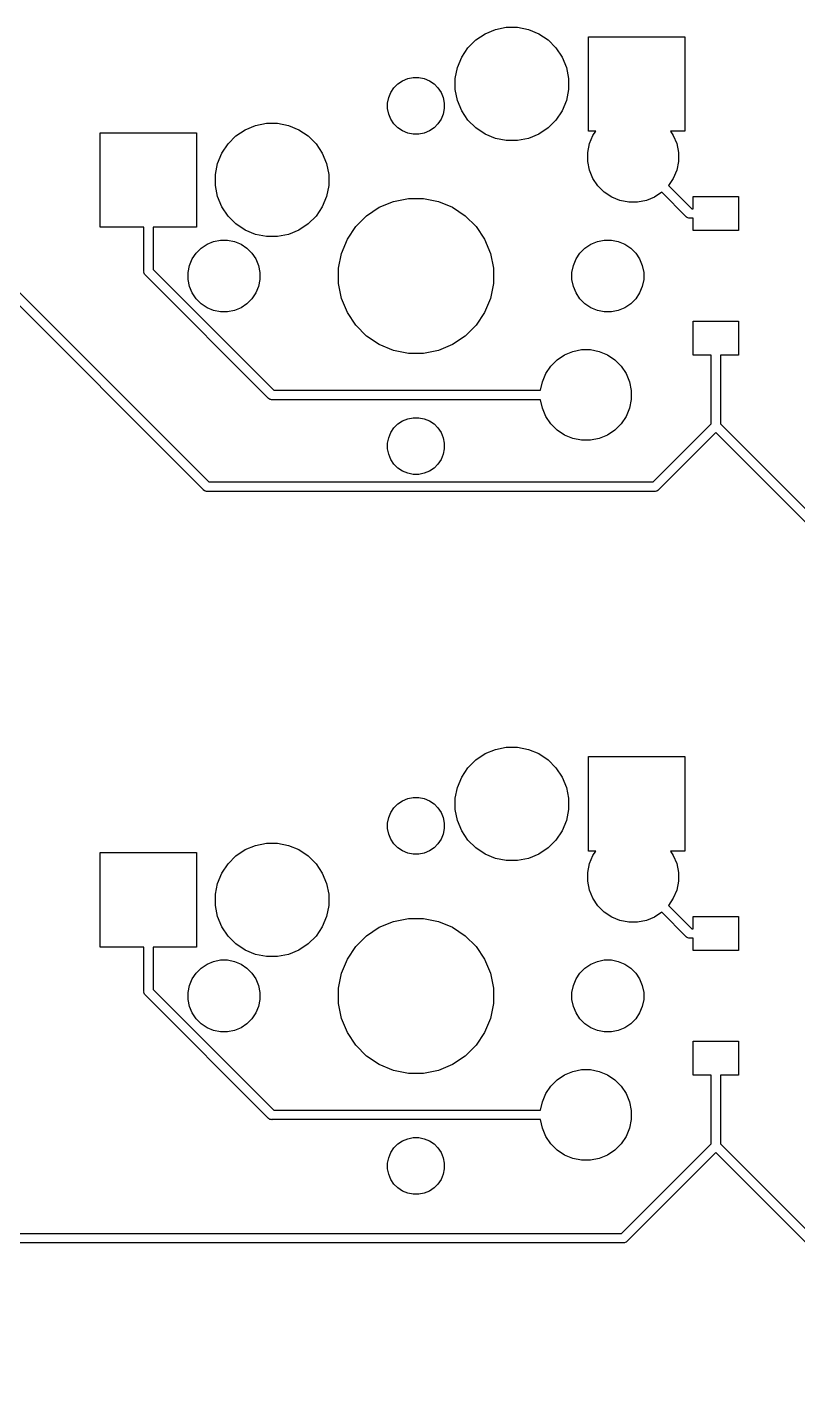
# Model space of a CAD drawing. Extents: x 52 to 337, y -160 to -34.
# Drawn here: x 135.76 to 156.16, y -132.66 to -96.61 of the extents above; entities that cross this region are included whole.
import ezdxf

# ---------------------------------------------------------------- set-up
doc = ezdxf.new("R2010")
doc.units = 0
doc.layers.add('BLACK', color=7, linetype='CONTINUOUS')

msp = doc.modelspace()

# ---------------------------------------------------------------- linework, layer by layer
at = {"layer": 'BLACK', "linetype": 'CONTINUOUS'}
for p, q in [((148.152, -96.6651), (148.442, -96.6075)), ((148.442, -96.6075), (148.738, -96.6075)), ((148.738, -96.6075), (149.028, -96.6651)), ((147.425, -97.1513), (147.634, -96.9424)), ((147.634, -96.9424), (147.879, -96.7782)), ((147.879, -96.7782), (148.152, -96.6651)), ((149.028, -96.6651), (149.301, -96.7782)), ((149.301, -96.7782), (149.546, -96.9424)), ((149.546, -96.9424), (149.755, -97.1513)), ((150.617, -99.3575), (150.617, -96.8575)), ((150.617, -96.8575), (153.167, -96.8575)), ((153.167, -96.8575), (153.167, -99.3575)), ((147.261, -97.397), (147.425, -97.1513)), ((149.755, -97.1513), (149.919, -97.397)), ((147.09, -97.9598), (147.148, -97.67)), ((147.148, -97.67), (147.261, -97.397)), ((149.919, -97.397), (150.032, -97.67)), ((150.032, -97.67), (150.09, -97.9598)), ((145.572, -98.1049), (145.695, -98.0229)), ((145.695, -98.0229), (145.831, -97.9663)), ((145.831, -97.9663), (145.976, -97.9375)), ((145.976, -97.9375), (146.124, -97.9375)), ((146.124, -97.9375), (146.269, -97.9663)), ((146.269, -97.9663), (146.405, -98.0229)), ((146.405, -98.0229), (146.528, -98.1049)), ((147.09, -98.2552), (147.09, -97.9598)), ((150.09, -97.9598), (150.09, -98.2552)), ((145.329, -98.4687), (145.385, -98.3322)), ((145.385, -98.3322), (145.467, -98.2094)), ((145.467, -98.2094), (145.572, -98.1049)), ((146.528, -98.1049), (146.633, -98.2094)), ((146.633, -98.2094), (146.715, -98.3322)), ((146.715, -98.3322), (146.771, -98.4687)), ((147.148, -98.545), (147.09, -98.2552)), ((150.09, -98.2552), (150.032, -98.545)), ((145.3, -98.6136), (145.329, -98.4687)), ((145.3, -98.7614), (145.3, -98.6136)), ((145.329, -98.9063), (145.3, -98.7614)), ((146.771, -98.4687), (146.8, -98.6136)), ((146.8, -98.7614), (146.771, -98.9063)), ((146.8, -98.6136), (146.8, -98.7614)), ((147.261, -98.818), (147.148, -98.545)), ((150.032, -98.545), (149.919, -98.818)), ((145.385, -99.0428), (145.329, -98.9063)), ((145.467, -99.1656), (145.385, -99.0428)), ((146.715, -99.0428), (146.633, -99.1656)), ((146.771, -98.9063), (146.715, -99.0428)), ((147.425, -99.0637), (147.261, -98.818)), ((147.634, -99.2726), (147.425, -99.0637)), ((149.755, -99.0637), (149.546, -99.2726)), ((149.919, -98.818), (149.755, -99.0637)), ((137.69, -101.897), (137.69, -99.3975)), ((137.69, -99.3975), (140.24, -99.3975)), ((140.24, -99.3975), (140.24, -101.897)), ((141.075, -99.6913), (141.284, -99.4824)), ((141.284, -99.4824), (141.529, -99.3182)), ((141.529, -99.3182), (141.802, -99.2051)), ((141.802, -99.2051), (142.092, -99.1475)), ((142.092, -99.1475), (142.388, -99.1475)), ((142.388, -99.1475), (142.678, -99.2051)), ((142.678, -99.2051), (142.951, -99.3182)), ((142.951, -99.3182), (143.196, -99.4824)), ((143.196, -99.4824), (143.405, -99.6913)), ((145.572, -99.2701), (145.467, -99.1656)), ((145.695, -99.3521), (145.572, -99.2701)), ((145.831, -99.4087), (145.695, -99.3521)), ((145.976, -99.4375), (145.831, -99.4087)), ((146.124, -99.4375), (145.976, -99.4375)), ((146.269, -99.4087), (146.124, -99.4375)), ((146.405, -99.3521), (146.269, -99.4087)), ((146.528, -99.2701), (146.405, -99.3521)), ((146.633, -99.1656), (146.528, -99.2701)), ((147.879, -99.4368), (147.634, -99.2726)), ((148.152, -99.5499), (147.879, -99.4368)), ((149.301, -99.4368), (149.028, -99.5499)), ((149.546, -99.2726), (149.301, -99.4368)), ((150.811, -99.3575), (150.617, -99.3575)), ((150.646, -99.6875), (150.737, -99.4691)), ((150.737, -99.4691), (150.811, -99.3575)), ((153.167, -99.3575), (152.789, -99.3575)), ((152.789, -99.3575), (152.863, -99.4691)), ((152.863, -99.4691), (152.954, -99.6875)), ((140.911, -99.937), (141.075, -99.6913)), ((143.405, -99.6913), (143.569, -99.937)), ((148.442, -99.6075), (148.152, -99.5499)), ((148.738, -99.6075), (148.442, -99.6075)), ((149.028, -99.5499), (148.738, -99.6075)), ((150.6, -99.9193), (150.646, -99.6875)), ((152.954, -99.6875), (153, -99.9193)), ((140.74, -100.5), (140.798, -100.21)), ((140.798, -100.21), (140.911, -99.937)), ((143.569, -99.937), (143.682, -100.21)), ((143.682, -100.21), (143.74, -100.5)), ((150.6, -100.156), (150.6, -99.9193)), ((150.646, -100.388), (150.6, -100.156)), ((153, -100.156), (152.954, -100.388)), ((153, -99.9193), (153, -100.156)), ((140.74, -100.795), (140.74, -100.5)), ((143.74, -100.5), (143.74, -100.795)), ((150.737, -100.606), (150.646, -100.388)), ((152.954, -100.388), (152.863, -100.606)), ((140.798, -101.085), (140.74, -100.795)), ((143.74, -100.795), (143.682, -101.085)), ((150.868, -100.802), (150.737, -100.606)), ((151.035, -100.97), (150.868, -100.802)), ((152.863, -100.606), (152.736, -100.797)), ((152.736, -100.797), (153.352, -101.412)), ((140.911, -101.358), (140.798, -101.085)), ((143.682, -101.085), (143.569, -101.358)), ((145.079, -101.371), (145.452, -101.216)), ((145.452, -101.216), (145.848, -101.137)), ((145.848, -101.137), (146.252, -101.137)), ((146.252, -101.137), (146.648, -101.216)), ((146.648, -101.216), (147.021, -101.371)), ((151.232, -101.101), (151.035, -100.97)), ((151.45, -101.191), (151.232, -101.101)), ((151.682, -101.237), (151.45, -101.191)), ((151.918, -101.237), (151.682, -101.237)), ((152.15, -101.191), (151.918, -101.237)), ((152.368, -101.101), (152.15, -101.191)), ((152.559, -100.973), (152.368, -101.101)), ((153.207, -101.622), (152.559, -100.973)), ((153.387, -101.412), (153.387, -101.087)), ((153.387, -101.087), (154.588, -101.087)), ((154.588, -101.087), (154.588, -101.987)), ((141.075, -101.604), (140.911, -101.358)), ((141.284, -101.813), (141.075, -101.604)), ((143.405, -101.604), (143.196, -101.813)), ((143.569, -101.358), (143.405, -101.604)), ((144.458, -101.881), (144.743, -101.595)), ((144.743, -101.595), (145.079, -101.371)), ((147.021, -101.371), (147.357, -101.595)), ((147.357, -101.595), (147.642, -101.881)), ((153.211, -101.626), (153.207, -101.622)), ((153.216, -101.63), (153.211, -101.626)), ((153.228, -101.64), (153.216, -101.63)), ((153.216, -101.63), (153.216, -101.63)), ((153.23, -101.642), (153.228, -101.64)), ((153.252, -101.654), (153.23, -101.642)), ((153.275, -101.661), (153.252, -101.654)), ((153.294, -101.662), (153.275, -101.661)), ((153.3, -101.663), (153.294, -101.662)), ((153.294, -101.662), (153.294, -101.662)), ((153.306, -101.662), (153.3, -101.663)), ((153.387, -101.662), (153.306, -101.662)), ((153.352, -101.412), (153.387, -101.412)), ((153.387, -101.987), (153.387, -101.662)), ((138.84, -101.897), (137.69, -101.897)), ((138.84, -103.063), (138.84, -101.897)), ((140.24, -101.897), (139.09, -101.897)), ((139.09, -101.897), (139.09, -103.018)), ((141.529, -101.977), (141.284, -101.813)), ((141.802, -102.09), (141.529, -101.977)), ((142.951, -101.977), (142.678, -102.09)), ((143.196, -101.813), (142.951, -101.977)), ((144.233, -102.216), (144.458, -101.881)), ((147.642, -101.881), (147.867, -102.216)), ((154.588, -101.987), (153.387, -101.987)), ((140.364, -102.45), (140.52, -102.346)), ((140.52, -102.346), (140.693, -102.274)), ((140.693, -102.274), (140.876, -102.237)), ((140.876, -102.237), (141.064, -102.237)), ((141.064, -102.237), (141.247, -102.274)), ((141.247, -102.274), (141.42, -102.346)), ((141.42, -102.346), (141.576, -102.45)), ((142.092, -102.147), (141.802, -102.09)), ((142.388, -102.147), (142.092, -102.147)), ((142.678, -102.09), (142.388, -102.147)), ((144.079, -102.59), (144.233, -102.216)), ((147.867, -102.216), (148.021, -102.59)), ((150.524, -102.45), (150.68, -102.346)), ((150.68, -102.346), (150.853, -102.274)), ((150.853, -102.274), (151.036, -102.237)), ((151.036, -102.237), (151.224, -102.237)), ((151.224, -102.237), (151.407, -102.274)), ((151.407, -102.274), (151.58, -102.346)), ((151.58, -102.346), (151.736, -102.45)), ((140.057, -102.91), (140.128, -102.738)), ((140.128, -102.738), (140.232, -102.582)), ((140.232, -102.582), (140.364, -102.45)), ((141.576, -102.45), (141.708, -102.582)), ((141.708, -102.582), (141.812, -102.738)), ((141.812, -102.738), (141.883, -102.91)), ((144, -102.986), (144.079, -102.59)), ((148.021, -102.59), (148.1, -102.986)), ((150.217, -102.91), (150.288, -102.738)), ((150.288, -102.738), (150.392, -102.582)), ((150.392, -102.582), (150.524, -102.45)), ((151.736, -102.45), (151.868, -102.582)), ((151.868, -102.582), (151.972, -102.738)), ((151.972, -102.738), (152.043, -102.91)), ((138.839, -103.07), (138.84, -103.063)), ((138.84, -103.076), (138.839, -103.07)), ((138.842, -103.094), (138.84, -103.076)), ((138.84, -103.076), (138.84, -103.076)), ((138.849, -103.118), (138.842, -103.094)), ((139.09, -103.018), (142.285, -106.212)), ((140.02, -103.094), (140.057, -102.91)), ((140.02, -103.281), (140.02, -103.094)), ((141.883, -102.91), (141.92, -103.094)), ((141.92, -103.094), (141.92, -103.281)), ((144, -103.389), (144, -102.986)), ((148.1, -102.986), (148.1, -103.389)), ((150.18, -103.094), (150.217, -102.91)), ((150.18, -103.281), (150.18, -103.094)), ((152.043, -102.91), (152.08, -103.094)), ((152.08, -103.094), (152.08, -103.281)), ((140.42, -108.847), (134.938, -103.364)), ((135.062, -103.136), (140.564, -108.638)), ((138.861, -103.139), (138.849, -103.118)), ((138.876, -103.158), (138.861, -103.139)), ((138.881, -103.162), (138.876, -103.158)), ((142.14, -106.422), (138.881, -103.162)), ((140.057, -103.465), (140.02, -103.281)), ((140.128, -103.637), (140.057, -103.465)), ((141.883, -103.465), (141.812, -103.637)), ((141.92, -103.281), (141.883, -103.465)), ((144.079, -103.785), (144, -103.389)), ((148.1, -103.389), (148.021, -103.785)), ((150.217, -103.465), (150.18, -103.281)), ((150.288, -103.637), (150.217, -103.465)), ((152.043, -103.465), (151.972, -103.637)), ((152.08, -103.281), (152.043, -103.465)), ((140.232, -103.793), (140.128, -103.637)), ((140.364, -103.925), (140.232, -103.793)), ((141.708, -103.793), (141.576, -103.925)), ((141.812, -103.637), (141.708, -103.793)), ((144.233, -104.159), (144.079, -103.785)), ((148.021, -103.785), (147.867, -104.159)), ((150.392, -103.793), (150.288, -103.637)), ((150.524, -103.925), (150.392, -103.793)), ((151.868, -103.793), (151.736, -103.925)), ((151.972, -103.637), (151.868, -103.793)), ((140.52, -104.029), (140.364, -103.925)), ((140.693, -104.101), (140.52, -104.029)), ((140.876, -104.137), (140.693, -104.101)), ((141.064, -104.137), (140.876, -104.137)), ((141.247, -104.101), (141.064, -104.137)), ((141.42, -104.029), (141.247, -104.101)), ((141.576, -103.925), (141.42, -104.029)), ((144.458, -104.494), (144.233, -104.159)), ((147.867, -104.159), (147.642, -104.494)), ((150.68, -104.029), (150.524, -103.925)), ((150.853, -104.101), (150.68, -104.029)), ((151.036, -104.137), (150.853, -104.101)), ((151.224, -104.137), (151.036, -104.137)), ((151.407, -104.101), (151.224, -104.137)), ((151.58, -104.029), (151.407, -104.101)), ((151.736, -103.925), (151.58, -104.029)), ((144.743, -104.78), (144.458, -104.494)), ((147.642, -104.494), (147.357, -104.78)), ((153.387, -105.287), (153.387, -104.387)), ((153.387, -104.387), (154.588, -104.387)), ((154.588, -104.387), (154.588, -105.287)), ((145.079, -105.004), (144.743, -104.78)), ((147.357, -104.78), (147.021, -105.004)), ((145.452, -105.159), (145.079, -105.004)), ((145.848, -105.237), (145.452, -105.159)), ((146.252, -105.237), (145.848, -105.237)), ((146.648, -105.159), (146.252, -105.237)), ((147.021, -105.004), (146.648, -105.159)), ((149.982, -105.274), (150.2, -105.184)), ((150.2, -105.184), (150.432, -105.137)), ((150.432, -105.137), (150.668, -105.137)), ((150.668, -105.137), (150.9, -105.184)), ((150.9, -105.184), (151.118, -105.274)), ((149.487, -105.769), (149.618, -105.573)), ((149.618, -105.573), (149.785, -105.405)), ((149.785, -105.405), (149.982, -105.274)), ((151.118, -105.274), (151.315, -105.405)), ((151.315, -105.405), (151.482, -105.573)), ((151.482, -105.573), (151.613, -105.769)), ((153.863, -105.287), (153.387, -105.287)), ((153.862, -107.104), (153.863, -105.287)), ((154.588, -105.287), (154.112, -105.287)), ((154.112, -105.287), (154.112, -107.104)), ((149.351, -106.212), (149.396, -105.987)), ((149.396, -105.987), (149.487, -105.769)), ((151.613, -105.769), (151.704, -105.987)), ((151.704, -105.987), (151.75, -106.219)), ((142.285, -106.212), (149.351, -106.212)), ((151.75, -106.219), (151.75, -106.456)), ((142.144, -106.426), (142.14, -106.422)), ((142.149, -106.43), (142.144, -106.426)), ((142.163, -106.442), (142.149, -106.43)), ((142.149, -106.43), (142.149, -106.43)), ((142.181, -106.451), (142.163, -106.442)), ((142.185, -106.454), (142.181, -106.451)), ((142.208, -106.461), (142.185, -106.454)), ((142.227, -106.462), (142.208, -106.461)), ((142.233, -106.463), (142.227, -106.462)), ((142.227, -106.462), (142.227, -106.462)), ((142.239, -106.462), (142.233, -106.463)), ((149.351, -106.462), (142.239, -106.462)), ((149.396, -106.688), (149.351, -106.462)), ((149.487, -106.906), (149.396, -106.688)), ((151.704, -106.688), (151.613, -106.906)), ((151.75, -106.456), (151.704, -106.688)), ((145.572, -107.105), (145.695, -107.023)), ((145.695, -107.023), (145.831, -106.966)), ((145.831, -106.966), (145.976, -106.938)), ((145.976, -106.938), (146.124, -106.938)), ((146.124, -106.938), (146.269, -106.966)), ((146.269, -106.966), (146.405, -107.023)), ((146.405, -107.023), (146.528, -107.105)), ((149.618, -107.102), (149.487, -106.906)), ((151.613, -106.906), (151.482, -107.102)), ((145.329, -107.469), (145.385, -107.332)), ((145.385, -107.332), (145.467, -107.209)), ((145.467, -107.209), (145.572, -107.105)), ((146.528, -107.105), (146.633, -107.209)), ((146.633, -107.209), (146.715, -107.332)), ((146.715, -107.332), (146.771, -107.469)), ((149.785, -107.27), (149.618, -107.102)), ((149.982, -107.401), (149.785, -107.27)), ((150.2, -107.491), (149.982, -107.401)), ((151.118, -107.401), (150.9, -107.491)), ((151.315, -107.27), (151.118, -107.401)), ((151.482, -107.102), (151.315, -107.27)), ((152.329, -108.638), (153.862, -107.104)), ((153.987, -107.333), (152.474, -108.847)), ((160.264, -113.609), (153.987, -107.333)), ((154.112, -107.104), (160.408, -113.4)), ((145.3, -107.614), (145.329, -107.469)), ((145.3, -107.761), (145.3, -107.614)), ((145.329, -107.906), (145.3, -107.761)), ((146.771, -107.469), (146.8, -107.614)), ((146.8, -107.761), (146.771, -107.906)), ((146.8, -107.614), (146.8, -107.761)), ((150.432, -107.537), (150.2, -107.491)), ((150.668, -107.537), (150.432, -107.537)), ((150.9, -107.491), (150.668, -107.537)), ((145.385, -108.043), (145.329, -107.906)), ((145.467, -108.166), (145.385, -108.043)), ((146.715, -108.043), (146.633, -108.166)), ((146.771, -107.906), (146.715, -108.043)), ((145.572, -108.27), (145.467, -108.166)), ((145.695, -108.352), (145.572, -108.27)), ((145.831, -108.409), (145.695, -108.352)), ((145.976, -108.438), (145.831, -108.409)), ((146.124, -108.438), (145.976, -108.438)), ((146.269, -108.409), (146.124, -108.438)), ((146.405, -108.352), (146.269, -108.409)), ((146.528, -108.27), (146.405, -108.352)), ((146.633, -108.166), (146.528, -108.27)), ((140.424, -108.851), (140.42, -108.847)), ((140.428, -108.855), (140.424, -108.851)), ((140.443, -108.867), (140.428, -108.855)), ((140.464, -108.879), (140.443, -108.867)), ((140.564, -108.638), (152.329, -108.638)), ((152.451, -108.867), (152.429, -108.879)), ((152.47, -108.851), (152.451, -108.867)), ((152.474, -108.847), (152.47, -108.851)), ((140.488, -108.886), (140.464, -108.879)), ((140.506, -108.888), (140.488, -108.886)), ((140.512, -108.888), (140.506, -108.888)), ((140.506, -108.888), (140.506, -108.888)), ((140.519, -108.888), (140.512, -108.888)), ((152.375, -108.888), (140.519, -108.888)), ((152.381, -108.888), (152.375, -108.888)), ((152.387, -108.888), (152.381, -108.888)), ((152.406, -108.886), (152.387, -108.888)), ((152.387, -108.888), (152.387, -108.888)), ((152.429, -108.879), (152.406, -108.886)), ((147.879, -115.828), (148.152, -115.715)), ((148.152, -115.715), (148.442, -115.657)), ((148.442, -115.657), (148.738, -115.657)), ((148.738, -115.657), (149.028, -115.715)), ((149.028, -115.715), (149.301, -115.828)), ((147.425, -116.201), (147.634, -115.992)), ((147.634, -115.992), (147.879, -115.828)), ((149.301, -115.828), (149.546, -115.992)), ((149.546, -115.992), (149.755, -116.201)), ((150.617, -118.407), (150.617, -115.907)), ((150.617, -115.907), (153.167, -115.907)), ((153.167, -115.907), (153.167, -118.407)), ((147.261, -116.447), (147.425, -116.201)), ((149.755, -116.201), (149.919, -116.447)), ((147.09, -117.01), (147.148, -116.72)), ((147.148, -116.72), (147.261, -116.447)), ((149.919, -116.447), (150.032, -116.72)), ((150.032, -116.72), (150.09, -117.01)), ((145.467, -117.259), (145.572, -117.155)), ((145.572, -117.155), (145.695, -117.073)), ((145.695, -117.073), (145.831, -117.016)), ((145.831, -117.016), (145.976, -116.987)), ((145.976, -116.987), (146.124, -116.987)), ((146.124, -116.987), (146.269, -117.016)), ((146.269, -117.016), (146.405, -117.073)), ((146.405, -117.073), (146.528, -117.155)), ((146.528, -117.155), (146.633, -117.259)), ((147.09, -117.305), (147.09, -117.01)), ((150.09, -117.01), (150.09, -117.305)), ((145.3, -117.664), (145.329, -117.519)), ((145.329, -117.519), (145.385, -117.382)), ((145.385, -117.382), (145.467, -117.259)), ((146.633, -117.259), (146.715, -117.382)), ((146.715, -117.382), (146.771, -117.519)), ((146.771, -117.519), (146.8, -117.664)), ((147.148, -117.595), (147.09, -117.305)), ((150.09, -117.305), (150.032, -117.595)), ((145.3, -117.811), (145.3, -117.664)), ((145.329, -117.956), (145.3, -117.811)), ((146.8, -117.811), (146.771, -117.956)), ((146.8, -117.664), (146.8, -117.811)), ((147.261, -117.868), (147.148, -117.595)), ((147.425, -118.114), (147.261, -117.868)), ((149.919, -117.868), (149.755, -118.114)), ((150.032, -117.595), (149.919, -117.868)), ((141.802, -118.255), (142.092, -118.197)), ((142.092, -118.197), (142.388, -118.197)), ((142.388, -118.197), (142.678, -118.255)), ((145.385, -118.093), (145.329, -117.956)), ((145.467, -118.216), (145.385, -118.093)), ((145.572, -118.32), (145.467, -118.216)), ((146.633, -118.216), (146.528, -118.32)), ((146.715, -118.093), (146.633, -118.216)), ((146.771, -117.956), (146.715, -118.093)), ((147.634, -118.323), (147.425, -118.114)), ((149.755, -118.114), (149.546, -118.323)), ((137.69, -120.947), (137.69, -118.447)), ((137.69, -118.447), (140.24, -118.447)), ((140.24, -118.447), (140.24, -120.947)), ((141.075, -118.741), (141.284, -118.532)), ((141.284, -118.532), (141.529, -118.368)), ((141.529, -118.368), (141.802, -118.255)), ((142.678, -118.255), (142.951, -118.368)), ((142.951, -118.368), (143.196, -118.532)), ((143.196, -118.532), (143.405, -118.741)), ((145.695, -118.402), (145.572, -118.32)), ((145.831, -118.459), (145.695, -118.402)), ((145.976, -118.487), (145.831, -118.459)), ((146.124, -118.487), (145.976, -118.487)), ((146.269, -118.459), (146.124, -118.487)), ((146.405, -118.402), (146.269, -118.459)), ((146.528, -118.32), (146.405, -118.402)), ((147.879, -118.487), (147.634, -118.323)), ((148.152, -118.6), (147.879, -118.487)), ((148.442, -118.657), (148.152, -118.6)), ((149.028, -118.6), (148.738, -118.657)), ((149.301, -118.487), (149.028, -118.6)), ((149.546, -118.323), (149.301, -118.487)), ((150.811, -118.407), (150.617, -118.407)), ((150.646, -118.737), (150.737, -118.519)), ((150.737, -118.519), (150.811, -118.407)), ((153.167, -118.407), (152.789, -118.407)), ((152.789, -118.407), (152.863, -118.519)), ((152.863, -118.519), (152.954, -118.737)), ((140.911, -118.987), (141.075, -118.741)), ((143.405, -118.741), (143.569, -118.987)), ((148.738, -118.657), (148.442, -118.657)), ((150.6, -118.969), (150.646, -118.737)), ((150.6, -119.206), (150.6, -118.969)), ((152.954, -118.737), (153, -118.969)), ((153, -118.969), (153, -119.206)), ((140.74, -119.55), (140.798, -119.26)), ((140.798, -119.26), (140.911, -118.987)), ((143.569, -118.987), (143.682, -119.26)), ((143.682, -119.26), (143.74, -119.55)), ((150.646, -119.438), (150.6, -119.206)), ((153, -119.206), (152.954, -119.438)), ((140.74, -119.845), (140.74, -119.55)), ((143.74, -119.55), (143.74, -119.845)), ((150.737, -119.656), (150.646, -119.438)), ((150.868, -119.852), (150.737, -119.656)), ((152.863, -119.656), (152.736, -119.847)), ((152.954, -119.438), (152.863, -119.656)), ((140.798, -120.135), (140.74, -119.845)), ((143.74, -119.845), (143.682, -120.135)), ((151.035, -120.02), (150.868, -119.852)), ((151.232, -120.151), (151.035, -120.02)), ((152.559, -120.023), (152.368, -120.151)), ((153.207, -120.672), (152.559, -120.023)), ((152.736, -119.847), (153.352, -120.462)), ((140.911, -120.408), (140.798, -120.135)), ((141.075, -120.654), (140.911, -120.408)), ((143.569, -120.408), (143.405, -120.654)), ((143.682, -120.135), (143.569, -120.408)), ((145.079, -120.421), (145.452, -120.266)), ((145.452, -120.266), (145.848, -120.188)), ((145.848, -120.188), (146.252, -120.188)), ((146.252, -120.188), (146.648, -120.266)), ((146.648, -120.266), (147.021, -120.421)), ((151.45, -120.241), (151.232, -120.151)), ((151.682, -120.287), (151.45, -120.241)), ((151.918, -120.287), (151.682, -120.287)), ((152.15, -120.241), (151.918, -120.287)), ((152.368, -120.151), (152.15, -120.241)), ((153.387, -120.462), (153.387, -120.137)), ((153.387, -120.137), (154.588, -120.137)), ((154.588, -120.137), (154.588, -121.037)), ((141.284, -120.863), (141.075, -120.654)), ((143.405, -120.654), (143.196, -120.863)), ((144.458, -120.931), (144.743, -120.645)), ((144.743, -120.645), (145.079, -120.421)), ((147.021, -120.421), (147.357, -120.645)), ((147.357, -120.645), (147.642, -120.931)), ((153.211, -120.676), (153.207, -120.672)), ((153.216, -120.68), (153.211, -120.676)), ((153.228, -120.69), (153.216, -120.68)), ((153.216, -120.68), (153.216, -120.68)), ((153.23, -120.692), (153.228, -120.69)), ((153.252, -120.704), (153.23, -120.692)), ((153.275, -120.711), (153.252, -120.704)), ((153.294, -120.712), (153.275, -120.711)), ((153.3, -120.713), (153.294, -120.712)), ((153.294, -120.712), (153.294, -120.712)), ((153.306, -120.712), (153.3, -120.713)), ((153.387, -120.712), (153.306, -120.712)), ((153.352, -120.462), (153.387, -120.462)), ((153.387, -121.037), (153.387, -120.712)), ((138.84, -120.947), (137.69, -120.947)), ((138.84, -122.113), (138.84, -120.947)), ((140.24, -120.947), (139.09, -120.947)), ((139.09, -120.947), (139.09, -122.068)), ((141.529, -121.027), (141.284, -120.863)), ((141.802, -121.14), (141.529, -121.027)), ((142.951, -121.027), (142.678, -121.14)), ((143.196, -120.863), (142.951, -121.027)), ((144.233, -121.266), (144.458, -120.931)), ((147.642, -120.931), (147.867, -121.266)), ((154.588, -121.037), (153.387, -121.037)), ((140.364, -121.5), (140.52, -121.396)), ((140.52, -121.396), (140.693, -121.324)), ((140.693, -121.324), (140.876, -121.287)), ((140.876, -121.287), (141.064, -121.287)), ((141.064, -121.287), (141.247, -121.324)), ((141.247, -121.324), (141.42, -121.396)), ((141.42, -121.396), (141.576, -121.5)), ((142.092, -121.197), (141.802, -121.14)), ((142.388, -121.197), (142.092, -121.197)), ((142.678, -121.14), (142.388, -121.197)), ((144.079, -121.64), (144.233, -121.266)), ((147.867, -121.266), (148.021, -121.64)), ((150.524, -121.5), (150.68, -121.396)), ((150.68, -121.396), (150.853, -121.324)), ((150.853, -121.324), (151.036, -121.287)), ((151.036, -121.287), (151.224, -121.287)), ((151.224, -121.287), (151.407, -121.324)), ((151.407, -121.324), (151.58, -121.396)), ((151.58, -121.396), (151.736, -121.5)), ((140.057, -121.96), (140.128, -121.788)), ((140.128, -121.788), (140.232, -121.632)), ((140.232, -121.632), (140.364, -121.5)), ((141.576, -121.5), (141.708, -121.632)), ((141.708, -121.632), (141.812, -121.788)), ((141.812, -121.788), (141.883, -121.96)), ((144, -122.036), (144.079, -121.64)), ((148.021, -121.64), (148.1, -122.036)), ((150.217, -121.96), (150.288, -121.788)), ((150.288, -121.788), (150.392, -121.632)), ((150.392, -121.632), (150.524, -121.5)), ((151.736, -121.5), (151.868, -121.632)), ((151.868, -121.632), (151.972, -121.788)), ((151.972, -121.788), (152.043, -121.96)), ((138.839, -122.12), (138.84, -122.113)), ((138.84, -122.126), (138.839, -122.12)), ((138.842, -122.144), (138.84, -122.126)), ((138.84, -122.126), (138.84, -122.126)), ((138.849, -122.168), (138.842, -122.144)), ((138.861, -122.189), (138.849, -122.168)), ((138.876, -122.208), (138.861, -122.189)), ((138.881, -122.212), (138.876, -122.208)), ((142.14, -125.472), (138.881, -122.212)), ((139.09, -122.068), (142.285, -125.262)), ((140.02, -122.144), (140.057, -121.96)), ((140.02, -122.331), (140.02, -122.144)), ((141.883, -121.96), (141.92, -122.144)), ((141.92, -122.144), (141.92, -122.331)), ((144, -122.439), (144, -122.036)), ((148.1, -122.036), (148.1, -122.439)), ((150.18, -122.144), (150.217, -121.96)), ((150.18, -122.331), (150.18, -122.144)), ((152.043, -121.96), (152.08, -122.144)), ((152.08, -122.144), (152.08, -122.331)), ((140.057, -122.515), (140.02, -122.331)), ((140.128, -122.687), (140.057, -122.515)), ((141.883, -122.515), (141.812, -122.687)), ((141.92, -122.331), (141.883, -122.515)), ((144.079, -122.835), (144, -122.439)), ((148.1, -122.439), (148.021, -122.835)), ((150.217, -122.515), (150.18, -122.331)), ((150.288, -122.687), (150.217, -122.515)), ((152.043, -122.515), (151.972, -122.687)), ((152.08, -122.331), (152.043, -122.515)), ((140.232, -122.843), (140.128, -122.687)), ((140.364, -122.975), (140.232, -122.843)), ((141.708, -122.843), (141.576, -122.975)), ((141.812, -122.687), (141.708, -122.843)), ((144.233, -123.209), (144.079, -122.835)), ((148.021, -122.835), (147.867, -123.209)), ((150.392, -122.843), (150.288, -122.687)), ((150.524, -122.975), (150.392, -122.843)), ((151.868, -122.843), (151.736, -122.975)), ((151.972, -122.687), (151.868, -122.843)), ((140.52, -123.079), (140.364, -122.975)), ((140.693, -123.151), (140.52, -123.079)), ((140.876, -123.188), (140.693, -123.151)), ((141.064, -123.188), (140.876, -123.188)), ((141.247, -123.151), (141.064, -123.188)), ((141.42, -123.079), (141.247, -123.151)), ((141.576, -122.975), (141.42, -123.079)), ((144.458, -123.544), (144.233, -123.209)), ((147.867, -123.209), (147.642, -123.544)), ((150.68, -123.079), (150.524, -122.975)), ((150.853, -123.151), (150.68, -123.079)), ((151.036, -123.188), (150.853, -123.151)), ((151.224, -123.188), (151.036, -123.188)), ((151.407, -123.151), (151.224, -123.188)), ((151.58, -123.079), (151.407, -123.151)), ((151.736, -122.975), (151.58, -123.079)), ((144.743, -123.83), (144.458, -123.544)), ((147.642, -123.544), (147.357, -123.83)), ((153.387, -124.337), (153.387, -123.438)), ((153.387, -123.438), (154.588, -123.438)), ((154.588, -123.438), (154.588, -124.337)), ((145.079, -124.054), (144.743, -123.83)), ((147.357, -123.83), (147.021, -124.054)), ((145.452, -124.209), (145.079, -124.054)), ((145.848, -124.287), (145.452, -124.209)), ((146.252, -124.287), (145.848, -124.287)), ((146.648, -124.209), (146.252, -124.287)), ((147.021, -124.054), (146.648, -124.209)), ((149.785, -124.455), (149.982, -124.324)), ((149.982, -124.324), (150.2, -124.234)), ((150.2, -124.234), (150.432, -124.188)), ((150.432, -124.188), (150.668, -124.188)), ((150.668, -124.188), (150.9, -124.234)), ((150.9, -124.234), (151.118, -124.324)), ((151.118, -124.324), (151.315, -124.455)), ((153.863, -124.337), (153.387, -124.337)), ((153.862, -126.154), (153.863, -124.337)), ((154.588, -124.337), (154.112, -124.337)), ((154.112, -124.337), (154.112, -126.154)), ((149.487, -124.819), (149.618, -124.623)), ((149.618, -124.623), (149.785, -124.455)), ((151.315, -124.455), (151.482, -124.623)), ((151.482, -124.623), (151.613, -124.819)), ((149.351, -125.262), (149.396, -125.037)), ((149.396, -125.037), (149.487, -124.819)), ((151.613, -124.819), (151.704, -125.037)), ((151.704, -125.037), (151.75, -125.269)), ((142.285, -125.262), (149.351, -125.262)), ((151.75, -125.269), (151.75, -125.506)), ((142.144, -125.476), (142.14, -125.472)), ((142.149, -125.48), (142.144, -125.476)), ((142.163, -125.492), (142.149, -125.48)), ((142.149, -125.48), (142.149, -125.48)), ((142.185, -125.504), (142.163, -125.492)), ((142.208, -125.511), (142.185, -125.504)), ((142.227, -125.512), (142.208, -125.511)), ((142.233, -125.513), (142.227, -125.512)), ((142.227, -125.512), (142.227, -125.512)), ((142.239, -125.512), (142.233, -125.513)), ((149.351, -125.512), (142.239, -125.512)), ((149.396, -125.738), (149.351, -125.512)), ((149.487, -125.956), (149.396, -125.738)), ((151.704, -125.738), (151.613, -125.956)), ((151.75, -125.506), (151.704, -125.738)), ((145.467, -126.259), (145.572, -126.155)), ((145.572, -126.155), (145.695, -126.073)), ((145.695, -126.073), (145.831, -126.016)), ((145.831, -126.016), (145.976, -125.987)), ((145.976, -125.987), (146.124, -125.987)), ((146.124, -125.987), (146.269, -126.016)), ((146.269, -126.016), (146.405, -126.073)), ((146.405, -126.073), (146.528, -126.155)), ((146.528, -126.155), (146.633, -126.259)), ((149.618, -126.152), (149.487, -125.956)), ((149.785, -126.32), (149.618, -126.152)), ((151.482, -126.152), (151.315, -126.32)), ((151.613, -125.956), (151.482, -126.152)), ((151.492, -128.525), (153.862, -126.154)), ((154.112, -126.154), (160.408, -132.45)), ((145.3, -126.664), (145.329, -126.519)), ((145.329, -126.519), (145.385, -126.382)), ((145.385, -126.382), (145.467, -126.259)), ((146.633, -126.259), (146.715, -126.382)), ((146.715, -126.382), (146.771, -126.519)), ((146.771, -126.519), (146.8, -126.664)), ((149.982, -126.451), (149.785, -126.32)), ((150.2, -126.541), (149.982, -126.451)), ((151.118, -126.451), (150.9, -126.541)), ((151.315, -126.32), (151.118, -126.451)), ((153.988, -126.383), (151.636, -128.734)), ((160.264, -132.659), (153.988, -126.383)), ((145.3, -126.811), (145.3, -126.664)), ((145.329, -126.956), (145.3, -126.811)), ((146.8, -126.811), (146.771, -126.956)), ((146.8, -126.664), (146.8, -126.811)), ((150.432, -126.587), (150.2, -126.541)), ((150.668, -126.587), (150.432, -126.587)), ((150.9, -126.541), (150.668, -126.587)), ((145.385, -127.093), (145.329, -126.956)), ((145.467, -127.216), (145.385, -127.093)), ((145.572, -127.32), (145.467, -127.216)), ((146.633, -127.216), (146.528, -127.32)), ((146.715, -127.093), (146.633, -127.216)), ((146.771, -126.956), (146.715, -127.093)), ((145.695, -127.402), (145.572, -127.32)), ((145.831, -127.459), (145.695, -127.402)), ((145.976, -127.487), (145.831, -127.459)), ((146.124, -127.487), (145.976, -127.487)), ((146.269, -127.459), (146.124, -127.487)), ((146.405, -127.402), (146.269, -127.459)), ((146.528, -127.32), (146.405, -127.402)), ((122.837, -128.525), (151.492, -128.525)), ((151.538, -128.775), (122.837, -128.775)), ((151.544, -128.776), (151.538, -128.775)), ((151.55, -128.775), (151.544, -128.776)), ((151.568, -128.773), (151.55, -128.775)), ((151.55, -128.775), (151.55, -128.775)), ((151.592, -128.766), (151.568, -128.773)), ((151.614, -128.754), (151.592, -128.766)), ((151.633, -128.739), (151.614, -128.754)), ((151.636, -128.734), (151.633, -128.739))]:
    msp.add_line(p, q, dxfattribs=at)

doc.saveas('drawing.dxf')
